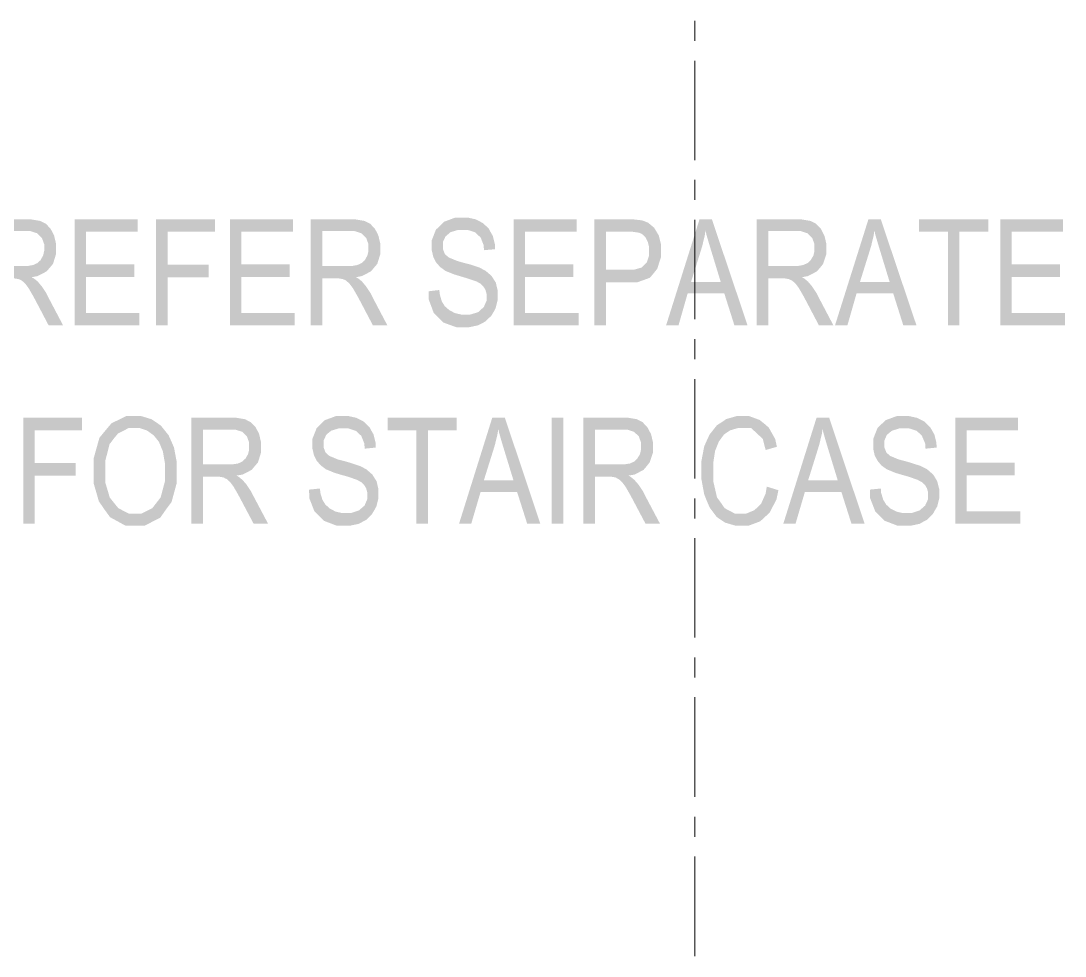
# Model space of a CAD drawing. Header units: millimetres. Extents: x 51.5 to 74.8, y 0.8 to 17.2.
# Drawn here: x 55.198 to 55.97, y 8.395 to 9.086 of the extents above; entities that cross this region are included whole.
import ezdxf

# ---------------------------------------------------------------- set-up
doc = ezdxf.new("R2010")
doc.units = ezdxf.units.MM
doc.layers.add('PDF_Geomertry', color=7, linetype='Continuous')
doc.layers.add('PDF_Solid Fills', color=7, linetype='Continuous')

msp = doc.modelspace()

# ---------------------------------------------------------------- hatches: boundary and pattern name
at = {"layer": 'PDF_Solid Fills', "transparency": 33554559}
h = msp.add_hatch(color=256, dxfattribs=at)
h.paths.add_polyline_path([(55.17288, 8.86106), (55.17288, 8.93953), (55.20135, 8.93953), (55.20579, 8.93953), (55.21246, 8.93842), (55.21454, 8.93745), (55.21676, 8.93634), (55.22024, 8.93258), (55.22163, 8.93009), (55.22288, 8.92745), (55.22426, 8.92161), (55.22426, 8.91828), (55.22426, 8.91384), (55.22204, 8.90661), (55.21968, 8.90384), (55.21732, 8.90106), (55.21065, 8.89759), (55.20621, 8.89675), (55.20801, 8.89578), (55.21079, 8.89356), (55.21163, 8.89245), (55.21357, 8.89022), (55.2169, 8.88522), (55.21829, 8.88245), (55.22954, 8.86106), (55.21885, 8.86106), (55.21024, 8.87745), (55.20774, 8.88217), (55.20399, 8.8887), (55.20274, 8.89036), (55.20149, 8.89203), (55.19899, 8.89425), (55.19788, 8.89481), (55.19663, 8.89536), (55.19329, 8.89592), (55.19121, 8.89592), (55.18135, 8.89592), (55.18135, 8.86106)])
h.paths.add_polyline_path([(55.18135, 8.90495), (55.19968, 8.90495), (55.20274, 8.90495), (55.20732, 8.90578), (55.20885, 8.90647), (55.21038, 8.90717), (55.21288, 8.90939), (55.21371, 8.91106), (55.21468, 8.91259), (55.21551, 8.9162), (55.21551, 8.91814), (55.21551, 8.9212), (55.21385, 8.92578), (55.21204, 8.92759), (55.21038, 8.92925), (55.2051, 8.93092), (55.20176, 8.93092), (55.18135, 8.93092)])
for points in [[(55.23801, 8.86106), (55.23801, 8.93953), (55.28454, 8.93953), (55.28454, 8.93036), (55.24649, 8.93036), (55.24649, 8.90634), (55.28204, 8.90634), (55.28204, 8.89703), (55.24649, 8.89703), (55.24649, 8.87036), (55.28593, 8.87036), (55.28593, 8.86106)], [(55.29829, 8.86106), (55.29829, 8.93953), (55.34176, 8.93953), (55.34176, 8.93036), (55.30676, 8.93036), (55.30676, 8.90606), (55.33704, 8.90606), (55.33704, 8.89675), (55.30676, 8.89675), (55.30676, 8.86106)], [(55.35288, 8.86106), (55.35288, 8.93953), (55.3994, 8.93953), (55.3994, 8.93036), (55.36135, 8.93036), (55.36135, 8.90634), (55.3969, 8.90634), (55.3969, 8.89703), (55.36135, 8.89703), (55.36135, 8.87036), (55.40079, 8.87036), (55.40079, 8.86106)], [(55.49968, 8.88634), (55.5076, 8.88731), (55.50801, 8.88397), (55.5094, 8.87897), (55.51051, 8.87717), (55.51163, 8.87536), (55.51496, 8.87245), (55.51704, 8.87134), (55.51913, 8.87022), (55.52399, 8.86911), (55.52663, 8.86911), (55.53038, 8.86911), (55.53635, 8.87092), (55.53843, 8.87286), (55.54051, 8.87467), (55.5426, 8.87953), (55.5426, 8.88245), (55.5426, 8.88425), (55.54176, 8.88731), (55.54107, 8.88856), (55.54024, 8.88981), (55.53801, 8.89203), (55.53649, 8.89286), (55.53496, 8.8937), (55.52829, 8.89592), (55.52315, 8.89745), (55.51857, 8.89884), (55.51204, 8.90147), (55.51024, 8.90286), (55.50829, 8.90425), (55.50524, 8.90772), (55.50413, 8.90981), (55.50315, 8.91189), (55.50204, 8.91661), (55.50204, 8.91925), (55.50204, 8.92411), (55.5051, 8.93189), (55.50815, 8.93481), (55.51135, 8.93786), (55.51954, 8.94092), (55.52482, 8.94092), (55.52843, 8.94092), (55.53468, 8.93953), (55.53732, 8.93814), (55.5401, 8.93661), (55.54426, 8.93258), (55.54565, 8.92995), (55.54718, 8.92731), (55.54871, 8.92106), (55.54885, 8.91745), (55.54065, 8.91675), (55.54038, 8.9205), (55.53815, 8.9262), (55.53607, 8.928), (55.53413, 8.92995), (55.52857, 8.93175), (55.5251, 8.93175), (55.52149, 8.93175), (55.51593, 8.93009), (55.51399, 8.92842), (55.51218, 8.92689), (55.51024, 8.92272), (55.51024, 8.92009), (55.51024, 8.91772), (55.51163, 8.91411), (55.51301, 8.91272), (55.5144, 8.91147), (55.52065, 8.90884), (55.52551, 8.90745), (55.53038, 8.9062), (55.53704, 8.90397), (55.53899, 8.903), (55.5419, 8.90147), (55.54635, 8.89759), (55.54788, 8.89509), (55.5494, 8.89272), (55.55079, 8.88675), (55.55079, 8.88342), (55.55079, 8.88009), (55.54926, 8.87384), (55.54774, 8.87106), (55.54607, 8.86828), (55.54176, 8.86411), (55.53913, 8.86258), (55.53635, 8.8612), (55.52982, 8.85981), (55.52607, 8.85981), (55.5201, 8.85981), (55.51051, 8.86328), (55.50704, 8.86689), (55.50343, 8.8705), (55.49982, 8.88022)], [(55.5626, 8.86106), (55.5626, 8.93953), (55.60913, 8.93953), (55.60913, 8.93036), (55.57107, 8.93036), (55.57107, 8.90634), (55.60676, 8.90634), (55.60676, 8.89703), (55.57107, 8.89703), (55.57107, 8.87036), (55.61065, 8.87036), (55.61065, 8.86106)], [(55.88357, 8.86106), (55.88357, 8.93036), (55.86232, 8.93036), (55.86232, 8.93953), (55.91343, 8.93953), (55.91343, 8.93036), (55.89204, 8.93036), (55.89204, 8.86106)], [(55.92232, 8.86106), (55.92232, 8.93953), (55.96871, 8.93953), (55.96871, 8.93036), (55.93079, 8.93036), (55.93079, 8.90634), (55.96635, 8.90634), (55.96635, 8.89703), (55.93079, 8.89703), (55.93079, 8.87036), (55.97024, 8.87036), (55.97024, 8.86106)], [(55.2001, 8.71439), (55.2001, 8.79286), (55.24357, 8.79286), (55.24357, 8.78356), (55.20857, 8.78356), (55.20857, 8.75925), (55.23885, 8.75925), (55.23885, 8.74995), (55.20857, 8.74995), (55.20857, 8.71439)], [(55.41135, 8.73967), (55.4194, 8.7405), (55.41968, 8.73717), (55.42121, 8.73217), (55.42232, 8.73036), (55.42343, 8.72856), (55.42676, 8.72564), (55.42885, 8.72453), (55.43093, 8.72342), (55.43579, 8.72231), (55.43843, 8.72231), (55.44218, 8.72231), (55.44815, 8.72425), (55.45024, 8.72606), (55.45232, 8.72786), (55.4544, 8.73272), (55.4544, 8.73578), (55.4544, 8.73745), (55.45357, 8.7405), (55.45288, 8.74175), (55.45204, 8.74314), (55.44982, 8.74522), (55.44829, 8.74606), (55.44676, 8.74689), (55.4401, 8.74925), (55.43496, 8.75064), (55.43038, 8.75203), (55.42385, 8.75467), (55.42204, 8.75606), (55.4201, 8.75745), (55.41704, 8.76092), (55.41593, 8.763), (55.41496, 8.76509), (55.41385, 8.76981), (55.41385, 8.77259), (55.41385, 8.77731), (55.4169, 8.78509), (55.41996, 8.78814), (55.42301, 8.79106), (55.43135, 8.79411), (55.43663, 8.79411), (55.44024, 8.79411), (55.44649, 8.79272), (55.44913, 8.79134), (55.45176, 8.78995), (55.45607, 8.78578), (55.45746, 8.78314), (55.45899, 8.7805), (55.46051, 8.77425), (55.46065, 8.77078), (55.45246, 8.76995), (55.45218, 8.77384), (55.44996, 8.77939), (55.44788, 8.78134), (55.44593, 8.78314), (55.44038, 8.78495), (55.4369, 8.78495), (55.43329, 8.78495), (55.42774, 8.78328), (55.42579, 8.78175), (55.42399, 8.78008), (55.42204, 8.77592), (55.42204, 8.77342), (55.42204, 8.77092), (55.42343, 8.76731), (55.42482, 8.76592), (55.42621, 8.76467), (55.43246, 8.76203), (55.43732, 8.76078), (55.44218, 8.75939), (55.44885, 8.75717), (55.45079, 8.7562), (55.45371, 8.75467), (55.45815, 8.75078), (55.45968, 8.74828), (55.46121, 8.74592), (55.4626, 8.74009), (55.4626, 8.73661), (55.4626, 8.73328), (55.46107, 8.72717), (55.45954, 8.72439), (55.45788, 8.72161), (55.45357, 8.71731), (55.45093, 8.71592), (55.44815, 8.71439), (55.44163, 8.713), (55.43774, 8.713), (55.43176, 8.713), (55.42232, 8.71661), (55.41871, 8.72022), (55.41524, 8.7237), (55.41149, 8.73342)], [(55.49065, 8.71439), (55.49065, 8.78356), (55.46954, 8.78356), (55.46954, 8.79286), (55.52051, 8.79286), (55.52051, 8.78356), (55.49913, 8.78356), (55.49913, 8.71439)], [(55.74968, 8.74189), (55.75829, 8.73925), (55.7569, 8.73259), (55.7519, 8.72272), (55.74843, 8.71953), (55.74482, 8.7162), (55.73621, 8.713), (55.73107, 8.713), (55.72663, 8.713), (55.71899, 8.71522), (55.71579, 8.71731), (55.7126, 8.71953), (55.70746, 8.72647), (55.70538, 8.73133), (55.70343, 8.7362), (55.70135, 8.74759), (55.70135, 8.75411), (55.70135, 8.76064), (55.70343, 8.77161), (55.70538, 8.77606), (55.70746, 8.7805), (55.71288, 8.78731), (55.71635, 8.78953), (55.71982, 8.79189), (55.7276, 8.79411), (55.73176, 8.79411), (55.73649, 8.79411), (55.7444, 8.7912), (55.74788, 8.78842), (55.75121, 8.7855), (55.75593, 8.77703), (55.75718, 8.77134), (55.74885, 8.76897), (55.74676, 8.77717), (55.73815, 8.78522), (55.73163, 8.78522), (55.72843, 8.78522), (55.72274, 8.78356), (55.72038, 8.78203), (55.71801, 8.78036), (55.71426, 8.77522), (55.71288, 8.77175), (55.71149, 8.76828), (55.7101, 8.75939), (55.7101, 8.75411), (55.7101, 8.74606), (55.71288, 8.73397), (55.71579, 8.72995), (55.71857, 8.72592), (55.72621, 8.72189), (55.73093, 8.72189), (55.7344, 8.72189), (55.74038, 8.72439), (55.74301, 8.72675), (55.74551, 8.72925), (55.74885, 8.73675)], [(55.82593, 8.73967), (55.83399, 8.7405), (55.83426, 8.73717), (55.83579, 8.73217), (55.8369, 8.73036), (55.83801, 8.72856), (55.84121, 8.72564), (55.84343, 8.72453), (55.84551, 8.72342), (55.85024, 8.72231), (55.85288, 8.72231), (55.85676, 8.72231), (55.8626, 8.72425), (55.86468, 8.72606), (55.86676, 8.72786), (55.86899, 8.73272), (55.86899, 8.73578), (55.86899, 8.73745), (55.86815, 8.7405), (55.86746, 8.74175), (55.86663, 8.74314), (55.8644, 8.74522), (55.86274, 8.74606), (55.86121, 8.74689), (55.85454, 8.74925), (55.84954, 8.75064), (55.84496, 8.75203), (55.83843, 8.75467), (55.83649, 8.75606), (55.83454, 8.75745), (55.83163, 8.76092), (55.83051, 8.763), (55.8294, 8.76509), (55.82843, 8.76981), (55.82843, 8.77259), (55.82843, 8.77731), (55.83149, 8.78509), (55.83454, 8.78814), (55.8376, 8.79106), (55.84593, 8.79411), (55.85107, 8.79411), (55.85468, 8.79411), (55.86093, 8.79272), (55.86371, 8.79134), (55.86635, 8.78995), (55.87051, 8.78578), (55.87204, 8.78314), (55.87357, 8.7805), (55.8751, 8.77425), (55.87524, 8.77078), (55.86704, 8.76995), (55.86676, 8.77384), (55.8644, 8.77939), (55.86246, 8.78134), (55.86051, 8.78314), (55.85496, 8.78495), (55.85135, 8.78495), (55.84774, 8.78495), (55.84232, 8.78328), (55.84038, 8.78175), (55.83843, 8.78008), (55.83663, 8.77592), (55.83663, 8.77342), (55.83663, 8.77092), (55.83801, 8.76731), (55.8394, 8.76592), (55.84079, 8.76467), (55.84704, 8.76203), (55.8519, 8.76078), (55.85663, 8.75939), (55.86343, 8.75717), (55.86538, 8.7562), (55.86829, 8.75467), (55.87274, 8.75078), (55.87426, 8.74828), (55.87565, 8.74592), (55.87718, 8.74009), (55.87718, 8.73661), (55.87718, 8.73328), (55.87565, 8.72717), (55.87399, 8.72439), (55.87246, 8.72161), (55.86815, 8.71731), (55.86538, 8.71592), (55.86274, 8.71439), (55.85621, 8.713), (55.85232, 8.713), (55.84635, 8.713), (55.8369, 8.71661), (55.83329, 8.72022), (55.82982, 8.7237), (55.82607, 8.73342)], [(55.88899, 8.71439), (55.88899, 8.79286), (55.93551, 8.79286), (55.93551, 8.78356), (55.89746, 8.78356), (55.89746, 8.75953), (55.93301, 8.75953), (55.93301, 8.75036), (55.89746, 8.75036), (55.89746, 8.72356), (55.93704, 8.72356), (55.93704, 8.71439)]]:
    msp.add_hatch(color=256, dxfattribs=at).paths.add_polyline_path(points)
h = msp.add_hatch(color=256, dxfattribs=at)
h.paths.add_polyline_path([(55.4126, 8.86106), (55.4126, 8.93953), (55.44107, 8.93953), (55.44551, 8.93953), (55.45218, 8.93842), (55.45426, 8.93745), (55.45649, 8.93634), (55.45996, 8.93258), (55.46135, 8.93009), (55.4626, 8.92745), (55.46399, 8.92161), (55.46399, 8.91828), (55.46399, 8.91384), (55.46176, 8.90661), (55.4594, 8.90384), (55.45704, 8.90106), (55.45038, 8.89759), (55.44593, 8.89675), (55.44774, 8.89578), (55.45051, 8.89356), (55.45135, 8.89245), (55.45329, 8.89022), (55.45663, 8.88522), (55.45801, 8.88245), (55.46926, 8.86106), (55.45857, 8.86106), (55.44996, 8.87745), (55.44746, 8.88217), (55.44371, 8.8887), (55.44246, 8.89036), (55.44121, 8.89203), (55.43871, 8.89425), (55.4376, 8.89481), (55.43635, 8.89536), (55.43301, 8.89592), (55.43093, 8.89592), (55.42107, 8.89592), (55.42107, 8.86106)])
h.paths.add_polyline_path([(55.42107, 8.90495), (55.4394, 8.90495), (55.44246, 8.90495), (55.44704, 8.90578), (55.44857, 8.90647), (55.4501, 8.90717), (55.4526, 8.90939), (55.45343, 8.91106), (55.4544, 8.91259), (55.45524, 8.9162), (55.45524, 8.91814), (55.45524, 8.9212), (55.45357, 8.92578), (55.45176, 8.92759), (55.4501, 8.92925), (55.44482, 8.93092), (55.44149, 8.93092), (55.42107, 8.93092)])
h = msp.add_hatch(color=256, dxfattribs=at)
h.paths.add_polyline_path([(55.62232, 8.86106), (55.62232, 8.93953), (55.64663, 8.93953), (55.65093, 8.93953), (55.65718, 8.93884), (55.65926, 8.93814), (55.66204, 8.93703), (55.66649, 8.93328), (55.66815, 8.9305), (55.66982, 8.92772), (55.67149, 8.92106), (55.67149, 8.91703), (55.67149, 8.91161), (55.66871, 8.903), (55.66607, 8.89967), (55.66329, 8.89634), (55.65399, 8.893), (55.64732, 8.893), (55.63079, 8.893), (55.63079, 8.86106)])
h.paths.add_polyline_path([(55.63079, 8.90231), (55.6476, 8.90231), (55.65149, 8.90231), (55.65732, 8.90397), (55.65913, 8.90578), (55.66093, 8.90758), (55.66274, 8.913), (55.66274, 8.91661), (55.66274, 8.91883), (55.66176, 8.92286), (55.66093, 8.92453), (55.6601, 8.9262), (55.65788, 8.92842), (55.65663, 8.92911), (55.65524, 8.92967), (55.65065, 8.93036), (55.64732, 8.93036), (55.63079, 8.93036)])
h = msp.add_hatch(color=256, dxfattribs=at)
h.paths.add_polyline_path([(55.67524, 8.86106), (55.69996, 8.93953), (55.70913, 8.93953), (55.73551, 8.86106), (55.72579, 8.86106), (55.71829, 8.88481), (55.69121, 8.88481), (55.6844, 8.86106)])
h.paths.add_polyline_path([(55.69371, 8.89328), (55.71565, 8.89328), (55.70899, 8.91509), (55.70746, 8.92009), (55.7051, 8.92814), (55.7044, 8.93134), (55.70385, 8.92759), (55.70204, 8.92009), (55.70093, 8.91634)])
h = msp.add_hatch(color=256, dxfattribs=at)
h.paths.add_polyline_path([(55.74218, 8.86106), (55.74218, 8.93953), (55.77079, 8.93953), (55.77524, 8.93953), (55.7819, 8.93842), (55.78399, 8.93745), (55.78607, 8.93634), (55.78968, 8.93258), (55.79093, 8.93009), (55.79232, 8.92745), (55.79371, 8.92161), (55.79371, 8.91828), (55.79371, 8.91384), (55.79135, 8.90661), (55.78913, 8.90384), (55.78676, 8.90106), (55.7801, 8.89759), (55.77565, 8.89675), (55.77746, 8.89578), (55.7801, 8.89356), (55.78107, 8.89245), (55.78301, 8.89022), (55.78635, 8.88522), (55.78774, 8.88245), (55.79899, 8.86106), (55.78829, 8.86106), (55.77968, 8.87745), (55.77718, 8.88217), (55.77343, 8.8887), (55.77218, 8.89036), (55.77093, 8.89203), (55.76843, 8.89425), (55.76718, 8.89481), (55.76607, 8.89536), (55.76274, 8.89592), (55.76051, 8.89592), (55.75079, 8.89592), (55.75079, 8.86106)])
h.paths.add_polyline_path([(55.75079, 8.90495), (55.76913, 8.90495), (55.77204, 8.90495), (55.77663, 8.90578), (55.77815, 8.90647), (55.77982, 8.90717), (55.78218, 8.90939), (55.78315, 8.91106), (55.78413, 8.91259), (55.78496, 8.9162), (55.78496, 8.91814), (55.78496, 8.9212), (55.78329, 8.92578), (55.78149, 8.92759), (55.77982, 8.92925), (55.77454, 8.93092), (55.77107, 8.93092), (55.75079, 8.93092)])
h = msp.add_hatch(color=256, dxfattribs=at)
h.paths.add_polyline_path([(55.8001, 8.86106), (55.82482, 8.93953), (55.83399, 8.93953), (55.86038, 8.86106), (55.85065, 8.86106), (55.84315, 8.88481), (55.81607, 8.88481), (55.80926, 8.86106)])
h.paths.add_polyline_path([(55.81857, 8.89328), (55.84051, 8.89328), (55.83385, 8.91509), (55.83232, 8.92009), (55.82996, 8.92814), (55.82926, 8.93134), (55.82871, 8.92759), (55.8269, 8.92009), (55.82579, 8.91634)])
h = msp.add_hatch(color=256, dxfattribs=at)
h.paths.add_polyline_path([(55.25204, 8.75259), (55.25204, 8.76259), (55.25635, 8.778), (55.26079, 8.78342), (55.26524, 8.7887), (55.27621, 8.79411), (55.28288, 8.79411), (55.28704, 8.79411), (55.29482, 8.79175), (55.29843, 8.78939), (55.3019, 8.78689), (55.30746, 8.77995), (55.30954, 8.77536), (55.31149, 8.77078), (55.31357, 8.75981), (55.31357, 8.75342), (55.31357, 8.74481), (55.30968, 8.7305), (55.30565, 8.72509), (55.30135, 8.71897), (55.28982, 8.713), (55.28274, 8.713), (55.27565, 8.713), (55.26426, 8.71925), (55.25982, 8.72536), (55.25593, 8.73106), (55.25204, 8.74453)])
h.paths.add_polyline_path([(55.26065, 8.75245), (55.26065, 8.74508), (55.26399, 8.73384), (55.26718, 8.72981), (55.27038, 8.72592), (55.27815, 8.72189), (55.28274, 8.72189), (55.28746, 8.72189), (55.29538, 8.72592), (55.29857, 8.72995), (55.30163, 8.73397), (55.30482, 8.74592), (55.30482, 8.7537), (55.30482, 8.75884), (55.30329, 8.76786), (55.30163, 8.77189), (55.30038, 8.77495), (55.29649, 8.77981), (55.29399, 8.78161), (55.29149, 8.78342), (55.28593, 8.78522), (55.28288, 8.78522), (55.27801, 8.78522), (55.2701, 8.7812), (55.2669, 8.77731), (55.26385, 8.77328), (55.26065, 8.76078)])
h = msp.add_hatch(color=256, dxfattribs=at)
h.paths.add_polyline_path([(55.3244, 8.71439), (55.3244, 8.79286), (55.35288, 8.79286), (55.35732, 8.79286), (55.36399, 8.79175), (55.36607, 8.79064), (55.36829, 8.78953), (55.37176, 8.78592), (55.37315, 8.78328), (55.3744, 8.78078), (55.37579, 8.77481), (55.37579, 8.77147), (55.37579, 8.76703), (55.37357, 8.75981), (55.37121, 8.75703), (55.36885, 8.75425), (55.36218, 8.75078), (55.35774, 8.75009), (55.35954, 8.74897), (55.36218, 8.74675), (55.36315, 8.74564), (55.3651, 8.74342), (55.36843, 8.73842), (55.36982, 8.73564), (55.38107, 8.71439), (55.37038, 8.71439), (55.36176, 8.73064), (55.35926, 8.73536), (55.35551, 8.74189), (55.35426, 8.74356), (55.35301, 8.74522), (55.35051, 8.74745), (55.34926, 8.748), (55.34815, 8.7487), (55.34482, 8.74925), (55.34274, 8.74925), (55.33288, 8.74925), (55.33288, 8.71439)])
h.paths.add_polyline_path([(55.33288, 8.75828), (55.35121, 8.75828), (55.35426, 8.75828), (55.35871, 8.75897), (55.36038, 8.75967), (55.3619, 8.76036), (55.3644, 8.76272), (55.36524, 8.76425), (55.36621, 8.76578), (55.36704, 8.76939), (55.36704, 8.77147), (55.36704, 8.77439), (55.36538, 8.77911), (55.36357, 8.78078), (55.3619, 8.78245), (55.35663, 8.78411), (55.35329, 8.78411), (55.33288, 8.78411)])
h = msp.add_hatch(color=256, dxfattribs=at)
h.paths.add_polyline_path([(55.52218, 8.71439), (55.54676, 8.79286), (55.55607, 8.79286), (55.58232, 8.71439), (55.5726, 8.71439), (55.5651, 8.738), (55.53815, 8.738), (55.53121, 8.71439)])
h.paths.add_polyline_path([(55.54051, 8.74647), (55.56246, 8.74647), (55.55579, 8.76828), (55.55426, 8.77328), (55.5519, 8.78147), (55.55121, 8.78453), (55.55065, 8.78078), (55.54885, 8.77328), (55.54774, 8.76953)])
h = msp.add_hatch(color=256, dxfattribs=at)
h.paths.add_polyline_path([(55.61399, 8.71439), (55.61399, 8.79286), (55.6426, 8.79286), (55.64704, 8.79286), (55.65371, 8.79175), (55.65579, 8.79064), (55.65788, 8.78953), (55.66135, 8.78592), (55.66274, 8.78328), (55.66413, 8.78078), (55.66551, 8.77481), (55.66551, 8.77147), (55.66551, 8.76703), (55.66315, 8.75981), (55.66093, 8.75703), (55.65857, 8.75425), (55.6519, 8.75078), (55.64746, 8.75009), (55.64926, 8.74897), (55.6519, 8.74675), (55.65288, 8.74564), (55.65482, 8.74342), (55.65815, 8.73842), (55.65954, 8.73564), (55.67079, 8.71439), (55.6601, 8.71439), (55.65149, 8.73064), (55.64899, 8.73536), (55.64524, 8.74189), (55.64399, 8.74356), (55.64274, 8.74522), (55.64024, 8.74745), (55.63899, 8.748), (55.63788, 8.7487), (55.63454, 8.74925), (55.63232, 8.74925), (55.6226, 8.74925), (55.6226, 8.71439)])
h.paths.add_polyline_path([(55.6226, 8.75828), (55.64093, 8.75828), (55.64385, 8.75828), (55.64843, 8.75897), (55.64996, 8.75967), (55.65163, 8.76036), (55.65399, 8.76272), (55.65496, 8.76425), (55.65593, 8.76578), (55.65676, 8.76939), (55.65676, 8.77147), (55.65676, 8.77439), (55.6551, 8.77911), (55.65329, 8.78078), (55.65149, 8.78245), (55.64635, 8.78411), (55.64288, 8.78411), (55.6226, 8.78411)])
h = msp.add_hatch(color=256, dxfattribs=at)
h.paths.add_polyline_path([(55.7619, 8.71439), (55.78649, 8.79286), (55.79579, 8.79286), (55.82204, 8.71439), (55.81232, 8.71439), (55.80482, 8.738), (55.77788, 8.738), (55.77093, 8.71439)])
h.paths.add_polyline_path([(55.78024, 8.74647), (55.80218, 8.74647), (55.79551, 8.76828), (55.79399, 8.77328), (55.79163, 8.78147), (55.79093, 8.78453), (55.79038, 8.78078), (55.78857, 8.77328), (55.78746, 8.76953)])

# ---------------------------------------------------------------- linework, layer by layer
at = {"layer": 'PDF_Geomertry', "lineweight": 0}
for points in [[(55.69649, 9.08634), (55.69649, 9.07161)], [(55.69649, 9.05689), (55.69649, 8.98342)], [(55.69649, 8.9687), (55.69649, 8.95397)], [(55.69649, 8.93925), (55.69649, 8.86564)], [(55.69649, 8.85092), (55.69649, 8.8362)], [(55.69649, 8.82147), (55.69649, 8.74786)], [(55.69649, 8.73314), (55.69649, 8.71842)], [(55.69649, 8.7037), (55.69649, 8.63022)], [(55.69649, 8.6155), (55.69649, 8.60078)], [(55.69649, 8.58606), (55.69649, 8.51245)], [(55.69649, 8.49772), (55.69649, 8.483)], [(55.69649, 8.46828), (55.69649, 8.39467)]]:
    msp.add_lwpolyline(points, dxfattribs=at)
at = {"layer": 'PDF_Solid Fills', "transparency": 33554559}
msp.add_solid([(55.59065, 8.71439), (55.59065, 8.79286), (55.59926, 8.71439), (55.59926, 8.79286)], dxfattribs=at)

doc.saveas('drawing.dxf')
